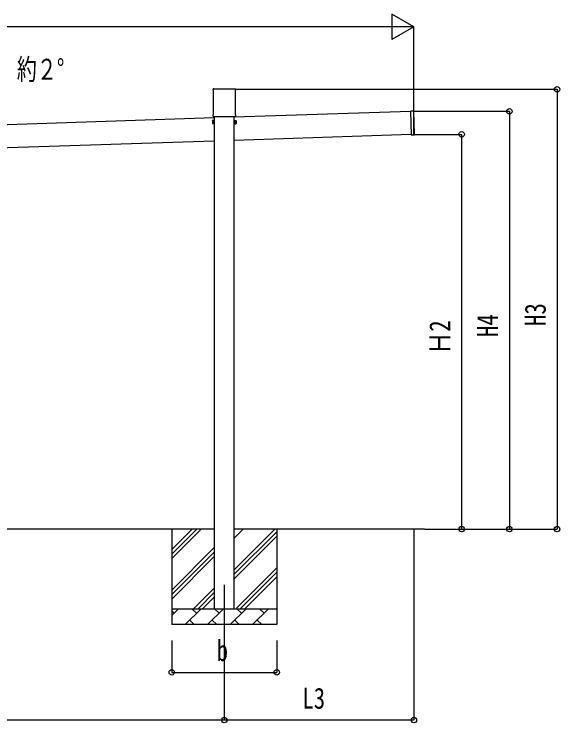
# Model space of a CAD drawing. Units: millimetres, scale not verified. Extents: x -16820 to 16820, y -11880 to 11880.
# Drawn here: x -4858 to -1428, y -4200 to 253 of the extents above; entities that cross this region are included whole.
import ezdxf
from ezdxf.enums import TextEntityAlignment as Align

# ---------------------------------------------------------------- set-up
doc = ezdxf.new("R2010")
doc.units = ezdxf.units.MM
doc.header["$LTSCALE"] = 50
for name, color, linetype in [('0-2_USER1', 3, 'Continuous'), ('0-4_YKK_12', 2, 'Continuous'), ('0-5_YKK_13', 4, 'Continuous'), ('0-6_YKK_A1', 4, 'Continuous'), ('0-7_YKK_D', 6, 'Continuous')]:
    doc.layers.add(name, color=color, linetype=linetype)
doc.styles.add('ＭＳ ゴシック', font='')
doc.styles.get('ＭＳ ゴシック').set_extended_font_data('MS Gothic')

msp = doc.modelspace()

# ---------------------------------------------------------------- linework, layer by layer
at = {"layer": '0-4_YKK_12'}
msp.add_line((-3537.37, -3333.48), (-3537.37, -3833.48), dxfattribs=at)
at = {"layer": '0-5_YKK_13'}
for p, q in [((-3607.62, -225.11), (-3607.62, -220.16)), ((-3603.37, -215.91), (-3553.37, -215.91)), ((-3552.87, -218.91), (-3552.87, -216.41)), ((-3521.87, -218.91), (-3552.87, -218.91)), ((-3521.87, -216.41), (-3521.87, -218.91)), ((-3521.37, -215.91), (-3471.37, -215.91)), ((-3467.12, -220.16), (-3467.12, -225.11)), ((-3605.83, -228.57), (-3605.83, -228.57)), ((-3605.62, -228.98), (-3605.62, -228.98)), ((-3605.62, -375.74), (-3605.62, -228.98)), ((-3469.12, -228.98), (-3469.12, -228.98)), ((-3469.12, -228.98), (-3469.12, -375.74)), ((-3468.91, -228.57), (-3468.91, -228.57)), ((-2347.18, -356.11), (-2366.17, -356.74)), ((-3607.62, -387.61), (-3607.62, -379.61)), ((-3605.92, -391.01), (-3605.92, -391.01)), ((-3605.83, -376.14), (-3605.83, -376.14)), ((-3605.62, -375.74), (-3605.62, -375.74)), ((-3605.46, -391.11), (-3469.28, -391.11)), ((-3469.12, -375.74), (-3469.12, -375.74)), ((-3468.91, -376.14), (-3468.91, -376.14)), ((-3467.12, -379.61), (-3467.12, -387.61)), ((-2366.65, -357.26), (-2361.72, -505.18)), ((-2341.73, -504.51), (-2346.66, -356.59)), ((-2361.21, -505.66), (-2342.22, -505.03))]:
    msp.add_line(p, q, dxfattribs=at)
for points in [[(-3605.81, -391.07), (-3605.87, -391.04), (-3605.92, -391.01)], [(-3605.64, -391.11), (-3605.8, -391.08), (-3605.81, -391.07)], [(-3605.75, -391.02), (-3605.62, -391.09), (-3605.46, -391.11)], [(-3605.46, -391.11), (-3605.62, -391.11), (-3605.62, -391.11), (-3605.64, -391.11)], [(-3469.1, -391.11), (-3469.12, -391.11), (-3469.12, -391.11), (-3469.28, -391.11)], [(-3468.93, -391.07), (-3469.09, -391.11), (-3469.1, -391.11)], [(-3468.82, -391.01), (-3468.82, -391.01), (-3468.93, -391.07)]]:
    msp.add_lwpolyline(points, dxfattribs=at)
for centre, radius, start, end in [((-3603.37, -220.16), 4.25, 90, 180), ((-3471.37, -220.16), 4.25, 0, 90), ((-3603.37, -225.11), 4.25, 180, 234.62358), ((-3606.12, -228.98), 0.5, 0.0463, 54.58271), ((-3468.62, -228.98), 0.5, 125.41729, 179.9537), ((-3471.37, -225.11), 4.25, 305.37642, 0), ((-2347.16, -356.61), 0.5, 1.90882, 91.90882), ((-3603.37, -379.61), 4.25, 125.37642, 180), ((-3603.37, -387.61), 4.25, 180, 233.11111), ((-3606.12, -375.74), 0.5, 305.41588, 359.95511), ((-3468.62, -375.74), 0.5, 180.04713, 234.58188), ((-3471.37, -379.61), 4.25, 0, 54.62358), ((-3471.37, -387.61), 4.25, 306.88889, 0), ((-2366.15, -357.24), 0.5, 91.90882, 181.90882), ((-2361.22, -505.16), 0.5, 181.90882, 271.90882), ((-2342.23, -504.53), 0.5, 271.90882, 1.90882)]:
    msp.add_arc(centre, radius, start, end, dxfattribs=at)
for centre, major_axis, ratio, start_param, end_param in [((-3553.31, -216.35), (0.481, -0.181), 0.828259, 1.9947436, 1.996569), ((-3553.37, -216.41), (0.354, 0.354), 0.999467, 5.4996506, 7.06672), ((-3553.31, -216.35), (-0.181, 0.481), 0.828259, 4.2866163, 4.2884417), ((-3521.37, -216.41), (-0.354, 0.354), 0.999467, 5.4996506, 7.06672), ((-3521.43, -216.35), (0.181, 0.481), 0.828259, 1.9947436, 1.996569), ((-3521.43, -216.35), (0.481, 0.181), 0.828259, 1.1450236, 1.146849)]:
    msp.add_ellipse(centre, major_axis=major_axis, ratio=ratio, start_param=start_param, end_param=end_param, dxfattribs=at)
at = {"layer": '0-6_YKK_A1'}
for p, q in [((-3599.87, -399.39), (-6574.87, -498.54)), ((-3599.87, -391.11), (-3599.87, -3483.48)), ((-2366.62, -358.29), (-3474.87, -395.22)), ((-3474.87, -3483.48), (-3474.87, -391.11)), ((-3611.37, -417.81), (-3610.61, -416.49)), ((-3611.37, -417.81), (-3611.37, -434.81)), ((-3611.37, -434.81), (-3610.61, -436.12)), ((-3604.37, -421.4), (-3610.61, -421.4)), ((-3604.37, -431.22), (-3610.61, -431.22)), ((-3604.37, -436.12), (-3610.61, -436.12)), ((-3601.87, -435.51), (-3604.37, -435.51)), ((-3472.87, -435.51), (-3470.37, -435.51)), ((-3470.37, -421.4), (-3464.13, -421.4)), ((-3470.37, -431.22), (-3464.13, -431.22)), ((-3470.37, -436.12), (-3464.13, -436.12)), ((-3463.37, -417.81), (-3464.13, -416.49)), ((-3463.37, -434.81), (-3464.13, -436.12)), ((-3463.37, -417.81), (-3463.37, -434.81)), ((-2361.79, -503.21), (-3474.87, -540.3)), ((-3599.87, -544.47), (-6574.87, -643.62)), ((-3599.87, -2983.48), (-6574.87, -2983.48)), ((-3867.37, -2983.48), (-3867.37, -3583.48)), ((-3867.37, -3168.53), (-3682.32, -2983.48)), ((-3867.37, -3140.24), (-3710.61, -2983.48)), ((-3867.37, -3111.96), (-3738.89, -2983.48)), ((-2277.76, -2983.48), (-3474.87, -2983.48)), ((-3474.87, -3238.58), (-3219.77, -2983.48)), ((-3474.87, -3040.59), (-3417.76, -2983.48)), ((-3207.37, -2983.48), (-3207.37, -3583.48)), ((-3474.87, -3266.86), (-3207.37, -2999.36)), ((-3474.87, -3295.15), (-3207.37, -3027.65)), ((-3867.37, -3366.52), (-3599.87, -3099.02)), ((-3867.37, -3394.8), (-3599.87, -3127.3)), ((-3867.37, -3423.09), (-3599.87, -3155.59)), ((-3461.27, -3479.53), (-3207.37, -3225.64)), ((-3436.93, -3483.48), (-3207.37, -3253.92)), ((-3408.65, -3483.48), (-3207.37, -3282.2)), ((-3729.77, -3483.48), (-3599.87, -3353.58)), ((-3701.49, -3483.48), (-3599.87, -3381.86)), ((-3673.2, -3483.48), (-3599.87, -3410.15)), ((-3867.37, -3483.48), (-3207.37, -3483.48)), ((-3867.37, -3526.37), (-3824.48, -3483.48)), ((-3853.03, -3512.03), (-3867.37, -3497.69)), ((-3783.06, -3583.48), (-3683.06, -3483.48)), ((-3711.61, -3512.03), (-3740.16, -3483.48)), ((-3641.64, -3583.48), (-3541.64, -3483.48)), ((-3570.19, -3512.03), (-3598.74, -3483.48)), ((-3500.21, -3583.48), (-3400.21, -3483.48)), ((-3428.77, -3512.03), (-3457.32, -3483.48)), ((-3358.79, -3583.48), (-3258.79, -3483.48)), ((-3287.35, -3512.03), (-3315.9, -3483.48)), ((-3210.66, -3483.48), (-3207.37, -3480.19)), ((-3754.5, -3554.92), (-3725.95, -3583.48)), ((-3613.08, -3554.92), (-3584.53, -3583.48)), ((-3471.66, -3554.92), (-3443.11, -3583.48)), ((-3330.24, -3554.92), (-3301.69, -3583.48)), ((-3207.37, -3583.48), (-3867.37, -3583.48))]:
    msp.add_line(p, q, dxfattribs=at)
for points in [[(-3604.37, -436.12), (-3604.37, -416.49), (-3610.61, -416.49)], [(-3604.37, -435.51), (-3604.37, -417.11), (-3601.87, -417.11)], [(-3470.37, -435.51), (-3470.37, -417.11), (-3472.87, -417.11)], [(-3470.37, -436.12), (-3470.37, -416.49), (-3464.13, -416.49)]]:
    msp.add_lwpolyline(points, dxfattribs=at)
for points in [[(-3601.87, -436.81), (-3601.87, -415.81), (-3599.87, -415.81), (-3599.87, -436.81)], [(-3472.87, -436.81), (-3472.87, -415.81), (-3474.87, -415.81), (-3474.87, -436.81)]]:
    msp.add_lwpolyline(points, close=True, dxfattribs=at)
for centre, radius, start, end in [((-3607.03, -418.95), 4.34, 145.61575, 214.38425), ((-3607.03, -433.67), 4.34, 145.61575, 214.38425), ((-3595.13, -426.31), 16.24, 162.41205, 197.58795), ((-3467.72, -418.95), 4.34, 325.61575, 34.38425), ((-3479.61, -426.31), 16.24, 342.41205, 17.58795), ((-3467.72, -433.67), 4.34, 325.61575, 34.38425)]:
    msp.add_arc(centre, radius, start, end, dxfattribs=at)
at = {"layer": '0-7_YKK_D'}
for p, q in [((-2345.11, 172.59), (-2483.67, 252.59)), ((-2483.67, 252.59), (-2483.67, 92.59)), ((-2505.11, 172.59), (-7616.88, 172.59)), ((-2345.11, 172.59), (-2622.24, 172.59)), ((-2345.11, 172.59), (-2483.67, 92.59)), ((-2345.11, -501.35), (-2345.11, 173.59)), ((-3470.37, -219.41), (-1444.11, -219.41)), ((-1445.11, -219.41), (-1445.11, -2983.48)), ((-2349.93, -357.77), (-1744.11, -357.77)), ((-1745.11, -357.77), (-1745.11, -2983.48)), ((-2345.4, -502.69), (-2044.11, -502.69)), ((-2045.11, -2983.48), (-2045.11, -502.69)), ((-2276.76, -2983.48), (-2044.11, -2983.48)), ((-2276.76, -2983.48), (-1444.11, -2983.48)), ((-2276.76, -2983.48), (-1744.11, -2983.48)), ((-2345.11, -2984.48), (-2345.11, -4184.48)), ((-3867.37, -3683.48), (-3867.37, -3884.48)), ((-3207.37, -3683.48), (-3207.37, -3884.48)), ((-3537.37, -3834.48), (-3537.37, -4184.48)), ((-3537.37, -3834.48), (-3537.37, -4184.48)), ((-3867.37, -3883.48), (-3207.37, -3883.48)), ((-3537.37, -4183.48), (-6637.37, -4183.48)), ((-2345.11, -4183.48), (-3537.37, -4183.48))]:
    msp.add_line(p, q, dxfattribs=at)
for centre in [(-1445.11, -219.41), (-1745.11, -357.77), (-2045.11, -502.69), (-2045.11, -2983.48), (-1745.11, -2983.48), (-1445.11, -2983.48), (-3867.37, -3883.48), (-3207.37, -3883.48), (-3537.37, -4183.48), (-3537.37, -4183.48), (-2345.11, -4183.48)]:
    msp.add_circle(centre, 17, dxfattribs=at)

# ---------------------------------------------------------------- texts
at = {"layer": '0-2_USER1', "style": 'ＭＳ ゴシック', "width": 0.7}
msp.add_text('約２°', height=132, dxfattribs=at).set_placement((-4841.32, -199.47), align=Align.BOTTOM_LEFT)
at = {"layer": '0-7_YKK_D', "style": 'ＭＳ ゴシック', "width": 0.8}
for s, p in [('H3', (-1477.11, -1707.04)), ('H4', (-1777.11, -1776.22)), ('Ｈ2', (-2077.11, -1887.09))]:
    msp.add_text(s, height=132, rotation=90, dxfattribs=at).set_placement(p, align=Align.BOTTOM_LEFT)
for s, p in [('b', (-3585.37, -3851.48)), ('L3', (-3046.84, -4151.48))]:
    msp.add_text(s, height=132, dxfattribs=at).set_placement(p, align=Align.BOTTOM_LEFT)

doc.saveas('drawing.dxf')
